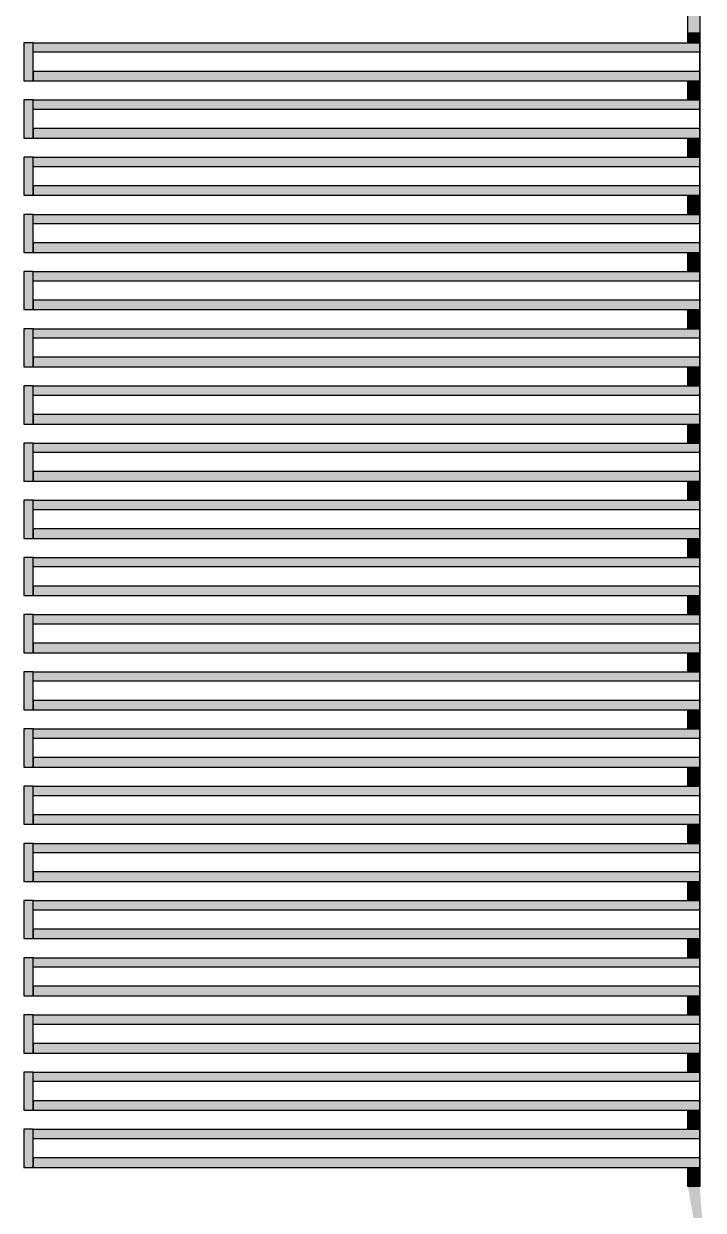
# Model space of a CAD drawing. Extents: x -200 to 7200, y -200 to 2100.
# Drawn here: x 5856.5 to 5999.3, y 1277.5 to 1526.5 of the extents above; entities that cross this region are included whole.
import ezdxf

# ---------------------------------------------------------------- set-up
doc = ezdxf.new("R2010")
doc.units = 0
doc.header["$MEASUREMENT"] = 0
doc.layers.get('0').update_dxf_attribs({"linetype": 'CONTINUOUS'})

# ---------------------------------------------------------------- blocks, each defined once
blk = doc.blocks.new('R2C1B')
for points in [[(5998.5, 1528.5), (5998.5, 1524.5), (5996, 1524.5), (5996, 1528.5), (5998.5, 1528.5)], [(5998.5, 1524.5), (5998.5, 1522.5), (5996, 1522.5), (5996, 1524.5), (5998.5, 1524.5)], [(5858.5, 1522.5), (5856.5, 1522.5), (5856.5, 1514.5), (5858.5, 1514.5), (5858.5, 1522.5)], [(5998.5, 1520.5), (5858.5, 1520.5), (5858.5, 1522.5), (5998.5, 1522.5), (5998.5, 1520.5)], [(5998.5, 1522.5), (5998.5, 1518.5), (5998.5, 1518.5), (5998.5, 1522.5), (5998.5, 1522.5)], [(5998.5, 1516.5), (5858.5, 1516.5), (5858.5, 1514.5), (5998.5, 1514.5), (5998.5, 1516.5)], [(5998.5, 1518.5), (5998.5, 1514.5), (5998.5, 1514.5), (5998.5, 1518.5), (5998.5, 1518.5)], [(5998.5, 1514.5), (5998.5, 1512.5), (5996, 1512.5), (5996, 1514.5), (5998.5, 1514.5)], [(5998.5, 1512.5), (5998.5, 1510.5), (5996, 1510.5), (5996, 1512.5), (5998.5, 1512.5)], [(5858.5, 1510.5), (5856.5, 1510.5), (5856.5, 1502.5), (5858.5, 1502.5), (5858.5, 1510.5)], [(5998.5, 1508.5), (5858.5, 1508.5), (5858.5, 1510.5), (5998.5, 1510.5), (5998.5, 1508.5)], [(5998.5, 1510.5), (5998.5, 1506.5), (5998.5, 1506.5), (5998.5, 1510.5), (5998.5, 1510.5)], [(5998.5, 1506.5), (5998.5, 1502.5), (5998.5, 1502.5), (5998.5, 1506.5), (5998.5, 1506.5)], [(5998.5, 1504.5), (5858.5, 1504.5), (5858.5, 1502.5), (5998.5, 1502.5), (5998.5, 1504.5)], [(5998.5, 1502.5), (5998.5, 1500.5), (5996, 1500.5), (5996, 1502.5), (5998.5, 1502.5)], [(5998.5, 1500.5), (5998.5, 1498.5), (5996, 1498.5), (5996, 1500.5), (5998.5, 1500.5)], [(5858.5, 1498.5), (5856.5, 1498.5), (5856.5, 1490.5), (5858.5, 1490.5), (5858.5, 1498.5)], [(5998.5, 1496.5), (5858.5, 1496.5), (5858.5, 1498.5), (5998.5, 1498.5), (5998.5, 1496.5)], [(5998.5, 1498.5), (5998.5, 1494.5), (5998.5, 1494.5), (5998.5, 1498.5), (5998.5, 1498.5)], [(5998.5, 1494.5), (5998.5, 1490.5), (5998.5, 1490.5), (5998.5, 1494.5), (5998.5, 1494.5)], [(5998.5, 1492.5), (5858.5, 1492.5), (5858.5, 1490.5), (5998.5, 1490.5), (5998.5, 1492.5)], [(5998.5, 1490.5), (5998.5, 1488.5), (5996, 1488.5), (5996, 1490.5), (5998.5, 1490.5)], [(5998.5, 1488.5), (5998.5, 1486.5), (5996, 1486.5), (5996, 1488.5), (5998.5, 1488.5)], [(5858.5, 1486.5), (5856.5, 1486.5), (5856.5, 1478.5), (5858.5, 1478.5), (5858.5, 1486.5)], [(5998.5, 1484.5), (5858.5, 1484.5), (5858.5, 1486.5), (5998.5, 1486.5), (5998.5, 1484.5)], [(5998.5, 1486.5), (5998.5, 1482.5), (5998.5, 1482.5), (5998.5, 1486.5), (5998.5, 1486.5)], [(5998.5, 1482.5), (5998.5, 1478.5), (5998.5, 1478.5), (5998.5, 1482.5), (5998.5, 1482.5)], [(5998.5, 1480.5), (5858.5, 1480.5), (5858.5, 1478.5), (5998.5, 1478.5), (5998.5, 1480.5)], [(5998.5, 1478.5), (5998.5, 1476.5), (5996, 1476.5), (5996, 1478.5), (5998.5, 1478.5)], [(5858.5, 1474.5), (5856.5, 1474.5), (5856.5, 1466.5), (5858.5, 1466.5), (5858.5, 1474.5)], [(5998.5, 1472.5), (5858.5, 1472.5), (5858.5, 1474.5), (5998.5, 1474.5), (5998.5, 1472.5)], [(5998.5, 1476.5), (5998.5, 1474.5), (5996, 1474.5), (5996, 1476.5), (5998.5, 1476.5)], [(5998.5, 1474.5), (5998.5, 1470.5), (5998.5, 1470.5), (5998.5, 1474.5), (5998.5, 1474.5)], [(5998.5, 1470.5), (5998.5, 1466.5), (5998.5, 1466.5), (5998.5, 1470.5), (5998.5, 1470.5)], [(5998.5, 1468.5), (5858.5, 1468.5), (5858.5, 1466.5), (5998.5, 1466.5), (5998.5, 1468.5)], [(5998.5, 1466.5), (5998.5, 1464.5), (5996, 1464.5), (5996, 1466.5), (5998.5, 1466.5)], [(5998.5, 1464.5), (5998.5, 1462.5), (5996, 1462.5), (5996, 1464.5), (5998.5, 1464.5)], [(5858.5, 1462.5), (5856.5, 1462.5), (5856.5, 1454.5), (5858.5, 1454.5), (5858.5, 1462.5)], [(5998.5, 1460.5), (5858.5, 1460.5), (5858.5, 1462.5), (5998.5, 1462.5), (5998.5, 1460.5)], [(5998.5, 1462.5), (5998.5, 1458.5), (5998.5, 1458.5), (5998.5, 1462.5), (5998.5, 1462.5)], [(5998.5, 1458.5), (5998.5, 1454.5), (5998.5, 1454.5), (5998.5, 1458.5), (5998.5, 1458.5)], [(5998.5, 1456.5), (5858.5, 1456.5), (5858.5, 1454.5), (5998.5, 1454.5), (5998.5, 1456.5)], [(5998.5, 1454.5), (5998.5, 1452.5), (5996, 1452.5), (5996, 1454.5), (5998.5, 1454.5)], [(5998.5, 1452.5), (5998.5, 1450.5), (5996, 1450.5), (5996, 1452.5), (5998.5, 1452.5)], [(5858.5, 1450.5), (5856.5, 1450.5), (5856.5, 1442.5), (5858.5, 1442.5), (5858.5, 1450.5)], [(5998.5, 1448.5), (5858.5, 1448.5), (5858.5, 1450.5), (5998.5, 1450.5), (5998.5, 1448.5)], [(5998.5, 1450.5), (5998.5, 1446.5), (5998.5, 1446.5), (5998.5, 1450.5), (5998.5, 1450.5)], [(5998.5, 1444.5), (5858.5, 1444.5), (5858.5, 1442.5), (5998.5, 1442.5), (5998.5, 1444.5)], [(5998.5, 1446.5), (5998.5, 1442.5), (5998.5, 1442.5), (5998.5, 1446.5), (5998.5, 1446.5)], [(5998.5, 1442.5), (5998.5, 1440.5), (5996, 1440.5), (5996, 1442.5), (5998.5, 1442.5)], [(5998.5, 1440.5), (5998.5, 1438.5), (5996, 1438.5), (5996, 1440.5), (5998.5, 1440.5)], [(5858.5, 1438.5), (5856.5, 1438.5), (5856.5, 1430.5), (5858.5, 1430.5), (5858.5, 1438.5)], [(5998.5, 1436.5), (5858.5, 1436.5), (5858.5, 1438.5), (5998.5, 1438.5), (5998.5, 1436.5)], [(5998.5, 1438.5), (5998.5, 1434.5), (5998.5, 1434.5), (5998.5, 1438.5), (5998.5, 1438.5)], [(5998.5, 1434.5), (5998.5, 1430.5), (5998.5, 1430.5), (5998.5, 1434.5), (5998.5, 1434.5)], [(5998.5, 1432.5), (5858.5, 1432.5), (5858.5, 1430.5), (5998.5, 1430.5), (5998.5, 1432.5)], [(5998.5, 1430.5), (5998.5, 1428.5), (5996, 1428.5), (5996, 1430.5), (5998.5, 1430.5)], [(5998.5, 1428.5), (5998.5, 1426.5), (5996, 1426.5), (5996, 1428.5), (5998.5, 1428.5)], [(5858.5, 1426.5), (5856.5, 1426.5), (5856.5, 1418.5), (5858.5, 1418.5), (5858.5, 1426.5)], [(5998.5, 1424.5), (5858.5, 1424.5), (5858.5, 1426.5), (5998.5, 1426.5), (5998.5, 1424.5)], [(5998.5, 1426.5), (5998.5, 1422.5), (5998.5, 1422.5), (5998.5, 1426.5), (5998.5, 1426.5)], [(5998.5, 1422.5), (5998.5, 1418.5), (5998.5, 1418.5), (5998.5, 1422.5), (5998.5, 1422.5)], [(5998.5, 1420.5), (5858.5, 1420.5), (5858.5, 1418.5), (5998.5, 1418.5), (5998.5, 1420.5)], [(5998.5, 1418.5), (5998.5, 1416.5), (5996, 1416.5), (5996, 1418.5), (5998.5, 1418.5)], [(5858.5, 1414.5), (5856.5, 1414.5), (5856.5, 1406.5), (5858.5, 1406.5), (5858.5, 1414.5)], [(5998.5, 1412.5), (5858.5, 1412.5), (5858.5, 1414.5), (5998.5, 1414.5), (5998.5, 1412.5)], [(5998.5, 1416.5), (5998.5, 1414.5), (5996, 1414.5), (5996, 1416.5), (5998.5, 1416.5)], [(5998.5, 1414.5), (5998.5, 1410.5), (5998.5, 1410.5), (5998.5, 1414.5), (5998.5, 1414.5)], [(5998.5, 1410.5), (5998.5, 1406.5), (5998.5, 1406.5), (5998.5, 1410.5), (5998.5, 1410.5)], [(5998.5, 1408.5), (5858.5, 1408.5), (5858.5, 1406.5), (5998.5, 1406.5), (5998.5, 1408.5)], [(5998.5, 1406.5), (5998.5, 1404.5), (5996, 1404.5), (5996, 1406.5), (5998.5, 1406.5)], [(5998.5, 1404.5), (5998.5, 1402.5), (5996, 1402.5), (5996, 1404.5), (5998.5, 1404.5)], [(5858.5, 1402.5), (5856.5, 1402.5), (5856.5, 1394.5), (5858.5, 1394.5), (5858.5, 1402.5)], [(5998.5, 1400.5), (5858.5, 1400.5), (5858.5, 1402.5), (5998.5, 1402.5), (5998.5, 1400.5)], [(5998.5, 1402.5), (5998.5, 1398.5), (5998.5, 1398.5), (5998.5, 1402.5), (5998.5, 1402.5)], [(5998.5, 1398.5), (5998.5, 1394.5), (5998.5, 1394.5), (5998.5, 1398.5), (5998.5, 1398.5)], [(5998.5, 1396.5), (5858.5, 1396.5), (5858.5, 1394.5), (5998.5, 1394.5), (5998.5, 1396.5)], [(5998.5, 1394.5), (5998.5, 1392.5), (5996, 1392.5), (5996, 1394.5), (5998.5, 1394.5)], [(5998.5, 1392.5), (5998.5, 1390.5), (5996, 1390.5), (5996, 1392.5), (5998.5, 1392.5)], [(5858.5, 1390.5), (5856.5, 1390.5), (5856.5, 1382.5), (5858.5, 1382.5), (5858.5, 1390.5)], [(5998.5, 1388.5), (5858.5, 1388.5), (5858.5, 1390.5), (5998.5, 1390.5), (5998.5, 1388.5)], [(5998.5, 1390.5), (5998.5, 1386.5), (5998.5, 1386.5), (5998.5, 1390.5), (5998.5, 1390.5)], [(5998.5, 1384.5), (5858.5, 1384.5), (5858.5, 1382.5), (5998.5, 1382.5), (5998.5, 1384.5)], [(5998.5, 1386.5), (5998.5, 1382.5), (5998.5, 1382.5), (5998.5, 1386.5), (5998.5, 1386.5)], [(5998.5, 1382.5), (5998.5, 1380.5), (5996, 1380.5), (5996, 1382.5), (5998.5, 1382.5)], [(5998.5, 1380.5), (5998.5, 1378.5), (5996, 1378.5), (5996, 1380.5), (5998.5, 1380.5)], [(5858.5, 1378.5), (5856.5, 1378.5), (5856.5, 1370.5), (5858.5, 1370.5), (5858.5, 1378.5)], [(5998.5, 1376.5), (5858.5, 1376.5), (5858.5, 1378.5), (5998.5, 1378.5), (5998.5, 1376.5)], [(5998.5, 1378.5), (5998.5, 1374.5), (5998.5, 1374.5), (5998.5, 1378.5), (5998.5, 1378.5)], [(5998.5, 1374.5), (5998.5, 1370.5), (5998.5, 1370.5), (5998.5, 1374.5), (5998.5, 1374.5)], [(5998.5, 1372.5), (5858.5, 1372.5), (5858.5, 1370.5), (5998.5, 1370.5), (5998.5, 1372.5)], [(5998.5, 1370.5), (5998.5, 1368.5), (5996, 1368.5), (5996, 1370.5), (5998.5, 1370.5)], [(5998.5, 1368.5), (5998.5, 1366.5), (5996, 1366.5), (5996, 1368.5), (5998.5, 1368.5)], [(5858.5, 1366.5), (5856.5, 1366.5), (5856.5, 1358.5), (5858.5, 1358.5), (5858.5, 1366.5)], [(5998.5, 1364.5), (5858.5, 1364.5), (5858.5, 1366.5), (5998.5, 1366.5), (5998.5, 1364.5)], [(5998.5, 1366.5), (5998.5, 1362.5), (5998.5, 1362.5), (5998.5, 1366.5), (5998.5, 1366.5)], [(5998.5, 1362.5), (5998.5, 1358.5), (5998.5, 1358.5), (5998.5, 1362.5), (5998.5, 1362.5)], [(5998.5, 1360.5), (5858.5, 1360.5), (5858.5, 1358.5), (5998.5, 1358.5), (5998.5, 1360.5)], [(5998.5, 1358.5), (5998.5, 1356.5), (5996, 1356.5), (5996, 1358.5), (5998.5, 1358.5)], [(5998.5, 1356.5), (5998.5, 1354.5), (5996, 1354.5), (5996, 1356.5), (5998.5, 1356.5)], [(5858.5, 1354.5), (5856.5, 1354.5), (5856.5, 1346.5), (5858.5, 1346.5), (5858.5, 1354.5)], [(5998.5, 1352.5), (5858.5, 1352.5), (5858.5, 1354.5), (5998.5, 1354.5), (5998.5, 1352.5)], [(5998.5, 1354.5), (5998.5, 1350.5), (5998.5, 1350.5), (5998.5, 1354.5), (5998.5, 1354.5)], [(5998.5, 1350.5), (5998.5, 1346.5), (5998.5, 1346.5), (5998.5, 1350.5), (5998.5, 1350.5)], [(5998.5, 1348.5), (5858.5, 1348.5), (5858.5, 1346.5), (5998.5, 1346.5), (5998.5, 1348.5)], [(5998.5, 1346.5), (5998.5, 1344.5), (5996, 1344.5), (5996, 1346.5), (5998.5, 1346.5)], [(5858.5, 1342.5), (5856.5, 1342.5), (5856.5, 1334.5), (5858.5, 1334.5), (5858.5, 1342.5)], [(5998.5, 1340.5), (5858.5, 1340.5), (5858.5, 1342.5), (5998.5, 1342.5), (5998.5, 1340.5)], [(5998.5, 1344.5), (5998.5, 1342.5), (5996, 1342.5), (5996, 1344.5), (5998.5, 1344.5)], [(5998.5, 1342.5), (5998.5, 1338.5), (5998.5, 1338.5), (5998.5, 1342.5), (5998.5, 1342.5)], [(5998.5, 1338.5), (5998.5, 1334.5), (5998.5, 1334.5), (5998.5, 1338.5), (5998.5, 1338.5)], [(5998.5, 1336.5), (5858.5, 1336.5), (5858.5, 1334.5), (5998.5, 1334.5), (5998.5, 1336.5)], [(5998.5, 1334.5), (5998.5, 1332.5), (5996, 1332.5), (5996, 1334.5), (5998.5, 1334.5)], [(5998.5, 1332.5), (5998.5, 1330.5), (5996, 1330.5), (5996, 1332.5), (5998.5, 1332.5)], [(5858.5, 1330.5), (5856.5, 1330.5), (5856.5, 1322.5), (5858.5, 1322.5), (5858.5, 1330.5)], [(5998.5, 1328.5), (5858.5, 1328.5), (5858.5, 1330.5), (5998.5, 1330.5), (5998.5, 1328.5)], [(5998.5, 1330.5), (5998.5, 1326.5), (5998.5, 1326.5), (5998.5, 1330.5), (5998.5, 1330.5)], [(5998.5, 1326.5), (5998.5, 1322.5), (5998.5, 1322.5), (5998.5, 1326.5), (5998.5, 1326.5)], [(5998.5, 1324.5), (5858.5, 1324.5), (5858.5, 1322.5), (5998.5, 1322.5), (5998.5, 1324.5)], [(5998.5, 1322.5), (5998.5, 1320.5), (5996, 1320.5), (5996, 1322.5), (5998.5, 1322.5)], [(5998.5, 1320.5), (5998.5, 1318.5), (5996, 1318.5), (5996, 1320.5), (5998.5, 1320.5)], [(5858.5, 1318.5), (5856.5, 1318.5), (5856.5, 1310.5), (5858.5, 1310.5), (5858.5, 1318.5)], [(5998.5, 1316.5), (5858.5, 1316.5), (5858.5, 1318.5), (5998.5, 1318.5), (5998.5, 1316.5)], [(5998.5, 1318.5), (5998.5, 1314.5), (5998.5, 1314.5), (5998.5, 1318.5), (5998.5, 1318.5)], [(5998.5, 1312.5), (5858.5, 1312.5), (5858.5, 1310.5), (5998.5, 1310.5), (5998.5, 1312.5)], [(5998.5, 1314.5), (5998.5, 1310.5), (5998.5, 1310.5), (5998.5, 1314.5), (5998.5, 1314.5)], [(5998.5, 1310.5), (5998.5, 1308.5), (5996, 1308.5), (5996, 1310.5), (5998.5, 1310.5)], [(5998.5, 1308.5), (5998.5, 1306.5), (5996, 1306.5), (5996, 1308.5), (5998.5, 1308.5)], [(5858.5, 1306.5), (5856.5, 1306.5), (5856.5, 1298.5), (5858.5, 1298.5), (5858.5, 1306.5)], [(5998.5, 1304.5), (5858.5, 1304.5), (5858.5, 1306.5), (5998.5, 1306.5), (5998.5, 1304.5)], [(5998.5, 1306.5), (5998.5, 1302.5), (5998.5, 1302.5), (5998.5, 1306.5), (5998.5, 1306.5)], [(5998.5, 1302.5), (5998.5, 1298.5), (5998.5, 1298.5), (5998.5, 1302.5), (5998.5, 1302.5)], [(5998.5, 1300.5), (5858.5, 1300.5), (5858.5, 1298.5), (5998.5, 1298.5), (5998.5, 1300.5)], [(5998.5, 1298.5), (5998.5, 1296.5), (5996, 1296.5), (5996, 1298.5), (5998.5, 1298.5)], [(5998.5, 1296.5), (5998.5, 1294.5), (5996, 1294.5), (5996, 1296.5), (5998.5, 1296.5)], [(5858.5, 1294.5), (5856.5, 1294.5), (5856.5, 1286.5), (5858.5, 1286.5), (5858.5, 1294.5)], [(5998.5, 1292.5), (5858.5, 1292.5), (5858.5, 1294.5), (5998.5, 1294.5), (5998.5, 1292.5)], [(5998.5, 1294.5), (5998.5, 1290.5), (5998.5, 1290.5), (5998.5, 1294.5), (5998.5, 1294.5)], [(5998.5, 1290.5), (5998.5, 1286.5), (5998.5, 1286.5), (5998.5, 1290.5), (5998.5, 1290.5)], [(5998.5, 1288.5), (5858.5, 1288.5), (5858.5, 1286.5), (5998.5, 1286.5), (5998.5, 1288.5)], [(5998.5, 1286.5), (5998.5, 1284.5), (5996, 1284.5), (5996, 1286.5), (5998.5, 1286.5)], [(5998.5, 1284.5), (5998.5, 1282.5), (5996, 1282.5), (5996, 1284.5), (5998.5, 1284.5)]]:
    blk.add_lwpolyline(points)
for points in [[(5998.5, 1528.5), (5998.5, 1524.5), (5996, 1528.5), (5996, 1524.5)], [(5998.5, 1524.5), (5998.5, 1522.5), (5996, 1524.5), (5996, 1522.5)], [(5858.5, 1522.5), (5856.5, 1522.5), (5858.5, 1514.5), (5856.5, 1514.5)], [(5998.5, 1520.5), (5858.5, 1520.5), (5998.5, 1522.5), (5858.5, 1522.5)], [(5998.5, 1522.5), (5998.5, 1518.5), (5998.5, 1522.5), (5998.5, 1518.5)], [(5998.5, 1516.5), (5858.5, 1516.5), (5998.5, 1514.5), (5858.5, 1514.5)], [(5998.5, 1518.5), (5998.5, 1514.5), (5998.5, 1518.5), (5998.5, 1514.5)], [(5998.5, 1514.5), (5998.5, 1512.5), (5996, 1514.5), (5996, 1512.5)], [(5998.5, 1512.5), (5998.5, 1510.5), (5996, 1512.5), (5996, 1510.5)], [(5858.5, 1510.5), (5856.5, 1510.5), (5858.5, 1502.5), (5856.5, 1502.5)], [(5998.5, 1508.5), (5858.5, 1508.5), (5998.5, 1510.5), (5858.5, 1510.5)], [(5998.5, 1510.5), (5998.5, 1506.5), (5998.5, 1510.5), (5998.5, 1506.5)], [(5998.5, 1506.5), (5998.5, 1502.5), (5998.5, 1506.5), (5998.5, 1502.5)], [(5998.5, 1504.5), (5858.5, 1504.5), (5998.5, 1502.5), (5858.5, 1502.5)], [(5998.5, 1502.5), (5998.5, 1500.5), (5996, 1502.5), (5996, 1500.5)], [(5998.5, 1500.5), (5998.5, 1498.5), (5996, 1500.5), (5996, 1498.5)], [(5858.5, 1498.5), (5856.5, 1498.5), (5858.5, 1490.5), (5856.5, 1490.5)], [(5998.5, 1496.5), (5858.5, 1496.5), (5998.5, 1498.5), (5858.5, 1498.5)], [(5998.5, 1498.5), (5998.5, 1494.5), (5998.5, 1498.5), (5998.5, 1494.5)], [(5998.5, 1494.5), (5998.5, 1490.5), (5998.5, 1494.5), (5998.5, 1490.5)], [(5998.5, 1492.5), (5858.5, 1492.5), (5998.5, 1490.5), (5858.5, 1490.5)], [(5998.5, 1490.5), (5998.5, 1488.5), (5996, 1490.5), (5996, 1488.5)], [(5998.5, 1488.5), (5998.5, 1486.5), (5996, 1488.5), (5996, 1486.5)], [(5858.5, 1486.5), (5856.5, 1486.5), (5858.5, 1478.5), (5856.5, 1478.5)], [(5998.5, 1484.5), (5858.5, 1484.5), (5998.5, 1486.5), (5858.5, 1486.5)], [(5998.5, 1486.5), (5998.5, 1482.5), (5998.5, 1486.5), (5998.5, 1482.5)], [(5998.5, 1482.5), (5998.5, 1478.5), (5998.5, 1482.5), (5998.5, 1478.5)], [(5998.5, 1480.5), (5858.5, 1480.5), (5998.5, 1478.5), (5858.5, 1478.5)], [(5998.5, 1478.5), (5998.5, 1476.5), (5996, 1478.5), (5996, 1476.5)], [(5858.5, 1474.5), (5856.5, 1474.5), (5858.5, 1466.5), (5856.5, 1466.5)], [(5998.5, 1472.5), (5858.5, 1472.5), (5998.5, 1474.5), (5858.5, 1474.5)], [(5998.5, 1476.5), (5998.5, 1474.5), (5996, 1476.5), (5996, 1474.5)], [(5998.5, 1474.5), (5998.5, 1470.5), (5998.5, 1474.5), (5998.5, 1470.5)], [(5998.5, 1470.5), (5998.5, 1466.5), (5998.5, 1470.5), (5998.5, 1466.5)], [(5998.5, 1468.5), (5858.5, 1468.5), (5998.5, 1466.5), (5858.5, 1466.5)], [(5998.5, 1466.5), (5998.5, 1464.5), (5996, 1466.5), (5996, 1464.5)], [(5998.5, 1464.5), (5998.5, 1462.5), (5996, 1464.5), (5996, 1462.5)], [(5858.5, 1462.5), (5856.5, 1462.5), (5858.5, 1454.5), (5856.5, 1454.5)], [(5998.5, 1460.5), (5858.5, 1460.5), (5998.5, 1462.5), (5858.5, 1462.5)], [(5998.5, 1462.5), (5998.5, 1458.5), (5998.5, 1462.5), (5998.5, 1458.5)], [(5998.5, 1458.5), (5998.5, 1454.5), (5998.5, 1458.5), (5998.5, 1454.5)], [(5998.5, 1456.5), (5858.5, 1456.5), (5998.5, 1454.5), (5858.5, 1454.5)], [(5998.5, 1454.5), (5998.5, 1452.5), (5996, 1454.5), (5996, 1452.5)], [(5998.5, 1452.5), (5998.5, 1450.5), (5996, 1452.5), (5996, 1450.5)], [(5858.5, 1450.5), (5856.5, 1450.5), (5858.5, 1442.5), (5856.5, 1442.5)], [(5998.5, 1448.5), (5858.5, 1448.5), (5998.5, 1450.5), (5858.5, 1450.5)], [(5998.5, 1450.5), (5998.5, 1446.5), (5998.5, 1450.5), (5998.5, 1446.5)], [(5998.5, 1444.5), (5858.5, 1444.5), (5998.5, 1442.5), (5858.5, 1442.5)], [(5998.5, 1446.5), (5998.5, 1442.5), (5998.5, 1446.5), (5998.5, 1442.5)], [(5998.5, 1442.5), (5998.5, 1440.5), (5996, 1442.5), (5996, 1440.5)], [(5998.5, 1440.5), (5998.5, 1438.5), (5996, 1440.5), (5996, 1438.5)], [(5858.5, 1438.5), (5856.5, 1438.5), (5858.5, 1430.5), (5856.5, 1430.5)], [(5998.5, 1436.5), (5858.5, 1436.5), (5998.5, 1438.5), (5858.5, 1438.5)], [(5998.5, 1438.5), (5998.5, 1434.5), (5998.5, 1438.5), (5998.5, 1434.5)], [(5998.5, 1434.5), (5998.5, 1430.5), (5998.5, 1434.5), (5998.5, 1430.5)], [(5998.5, 1432.5), (5858.5, 1432.5), (5998.5, 1430.5), (5858.5, 1430.5)], [(5998.5, 1430.5), (5998.5, 1428.5), (5996, 1430.5), (5996, 1428.5)], [(5998.5, 1428.5), (5998.5, 1426.5), (5996, 1428.5), (5996, 1426.5)], [(5858.5, 1426.5), (5856.5, 1426.5), (5858.5, 1418.5), (5856.5, 1418.5)], [(5998.5, 1424.5), (5858.5, 1424.5), (5998.5, 1426.5), (5858.5, 1426.5)], [(5998.5, 1426.5), (5998.5, 1422.5), (5998.5, 1426.5), (5998.5, 1422.5)], [(5998.5, 1422.5), (5998.5, 1418.5), (5998.5, 1422.5), (5998.5, 1418.5)], [(5998.5, 1420.5), (5858.5, 1420.5), (5998.5, 1418.5), (5858.5, 1418.5)], [(5998.5, 1418.5), (5998.5, 1416.5), (5996, 1418.5), (5996, 1416.5)], [(5858.5, 1414.5), (5856.5, 1414.5), (5858.5, 1406.5), (5856.5, 1406.5)], [(5998.5, 1412.5), (5858.5, 1412.5), (5998.5, 1414.5), (5858.5, 1414.5)], [(5998.5, 1416.5), (5998.5, 1414.5), (5996, 1416.5), (5996, 1414.5)], [(5998.5, 1414.5), (5998.5, 1410.5), (5998.5, 1414.5), (5998.5, 1410.5)], [(5998.5, 1410.5), (5998.5, 1406.5), (5998.5, 1410.5), (5998.5, 1406.5)], [(5998.5, 1408.5), (5858.5, 1408.5), (5998.5, 1406.5), (5858.5, 1406.5)], [(5998.5, 1406.5), (5998.5, 1404.5), (5996, 1406.5), (5996, 1404.5)], [(5998.5, 1404.5), (5998.5, 1402.5), (5996, 1404.5), (5996, 1402.5)], [(5858.5, 1402.5), (5856.5, 1402.5), (5858.5, 1394.5), (5856.5, 1394.5)], [(5998.5, 1400.5), (5858.5, 1400.5), (5998.5, 1402.5), (5858.5, 1402.5)], [(5998.5, 1402.5), (5998.5, 1398.5), (5998.5, 1402.5), (5998.5, 1398.5)], [(5998.5, 1398.5), (5998.5, 1394.5), (5998.5, 1398.5), (5998.5, 1394.5)], [(5998.5, 1396.5), (5858.5, 1396.5), (5998.5, 1394.5), (5858.5, 1394.5)], [(5998.5, 1394.5), (5998.5, 1392.5), (5996, 1394.5), (5996, 1392.5)], [(5998.5, 1392.5), (5998.5, 1390.5), (5996, 1392.5), (5996, 1390.5)], [(5858.5, 1390.5), (5856.5, 1390.5), (5858.5, 1382.5), (5856.5, 1382.5)], [(5998.5, 1388.5), (5858.5, 1388.5), (5998.5, 1390.5), (5858.5, 1390.5)], [(5998.5, 1390.5), (5998.5, 1386.5), (5998.5, 1390.5), (5998.5, 1386.5)], [(5998.5, 1384.5), (5858.5, 1384.5), (5998.5, 1382.5), (5858.5, 1382.5)], [(5998.5, 1386.5), (5998.5, 1382.5), (5998.5, 1386.5), (5998.5, 1382.5)], [(5998.5, 1382.5), (5998.5, 1380.5), (5996, 1382.5), (5996, 1380.5)], [(5998.5, 1380.5), (5998.5, 1378.5), (5996, 1380.5), (5996, 1378.5)], [(5858.5, 1378.5), (5856.5, 1378.5), (5858.5, 1370.5), (5856.5, 1370.5)], [(5998.5, 1376.5), (5858.5, 1376.5), (5998.5, 1378.5), (5858.5, 1378.5)], [(5998.5, 1378.5), (5998.5, 1374.5), (5998.5, 1378.5), (5998.5, 1374.5)], [(5998.5, 1374.5), (5998.5, 1370.5), (5998.5, 1374.5), (5998.5, 1370.5)], [(5998.5, 1372.5), (5858.5, 1372.5), (5998.5, 1370.5), (5858.5, 1370.5)], [(5998.5, 1370.5), (5998.5, 1368.5), (5996, 1370.5), (5996, 1368.5)], [(5998.5, 1368.5), (5998.5, 1366.5), (5996, 1368.5), (5996, 1366.5)], [(5858.5, 1366.5), (5856.5, 1366.5), (5858.5, 1358.5), (5856.5, 1358.5)], [(5998.5, 1364.5), (5858.5, 1364.5), (5998.5, 1366.5), (5858.5, 1366.5)], [(5998.5, 1366.5), (5998.5, 1362.5), (5998.5, 1366.5), (5998.5, 1362.5)], [(5998.5, 1362.5), (5998.5, 1358.5), (5998.5, 1362.5), (5998.5, 1358.5)], [(5998.5, 1360.5), (5858.5, 1360.5), (5998.5, 1358.5), (5858.5, 1358.5)], [(5998.5, 1358.5), (5998.5, 1356.5), (5996, 1358.5), (5996, 1356.5)], [(5998.5, 1356.5), (5998.5, 1354.5), (5996, 1356.5), (5996, 1354.5)], [(5858.5, 1354.5), (5856.5, 1354.5), (5858.5, 1346.5), (5856.5, 1346.5)], [(5998.5, 1352.5), (5858.5, 1352.5), (5998.5, 1354.5), (5858.5, 1354.5)], [(5998.5, 1354.5), (5998.5, 1350.5), (5998.5, 1354.5), (5998.5, 1350.5)], [(5998.5, 1350.5), (5998.5, 1346.5), (5998.5, 1350.5), (5998.5, 1346.5)], [(5998.5, 1348.5), (5858.5, 1348.5), (5998.5, 1346.5), (5858.5, 1346.5)], [(5998.5, 1346.5), (5998.5, 1344.5), (5996, 1346.5), (5996, 1344.5)], [(5858.5, 1342.5), (5856.5, 1342.5), (5858.5, 1334.5), (5856.5, 1334.5)], [(5998.5, 1340.5), (5858.5, 1340.5), (5998.5, 1342.5), (5858.5, 1342.5)], [(5998.5, 1344.5), (5998.5, 1342.5), (5996, 1344.5), (5996, 1342.5)], [(5998.5, 1342.5), (5998.5, 1338.5), (5998.5, 1342.5), (5998.5, 1338.5)], [(5998.5, 1338.5), (5998.5, 1334.5), (5998.5, 1338.5), (5998.5, 1334.5)], [(5998.5, 1336.5), (5858.5, 1336.5), (5998.5, 1334.5), (5858.5, 1334.5)], [(5998.5, 1334.5), (5998.5, 1332.5), (5996, 1334.5), (5996, 1332.5)], [(5998.5, 1332.5), (5998.5, 1330.5), (5996, 1332.5), (5996, 1330.5)], [(5858.5, 1330.5), (5856.5, 1330.5), (5858.5, 1322.5), (5856.5, 1322.5)], [(5998.5, 1328.5), (5858.5, 1328.5), (5998.5, 1330.5), (5858.5, 1330.5)], [(5998.5, 1330.5), (5998.5, 1326.5), (5998.5, 1330.5), (5998.5, 1326.5)], [(5998.5, 1326.5), (5998.5, 1322.5), (5998.5, 1326.5), (5998.5, 1322.5)], [(5998.5, 1324.5), (5858.5, 1324.5), (5998.5, 1322.5), (5858.5, 1322.5)], [(5998.5, 1322.5), (5998.5, 1320.5), (5996, 1322.5), (5996, 1320.5)], [(5998.5, 1320.5), (5998.5, 1318.5), (5996, 1320.5), (5996, 1318.5)], [(5858.5, 1318.5), (5856.5, 1318.5), (5858.5, 1310.5), (5856.5, 1310.5)], [(5998.5, 1316.5), (5858.5, 1316.5), (5998.5, 1318.5), (5858.5, 1318.5)], [(5998.5, 1318.5), (5998.5, 1314.5), (5998.5, 1318.5), (5998.5, 1314.5)], [(5998.5, 1312.5), (5858.5, 1312.5), (5998.5, 1310.5), (5858.5, 1310.5)], [(5998.5, 1314.5), (5998.5, 1310.5), (5998.5, 1314.5), (5998.5, 1310.5)], [(5998.5, 1310.5), (5998.5, 1308.5), (5996, 1310.5), (5996, 1308.5)], [(5998.5, 1308.5), (5998.5, 1306.5), (5996, 1308.5), (5996, 1306.5)], [(5858.5, 1306.5), (5856.5, 1306.5), (5858.5, 1298.5), (5856.5, 1298.5)], [(5998.5, 1304.5), (5858.5, 1304.5), (5998.5, 1306.5), (5858.5, 1306.5)], [(5998.5, 1306.5), (5998.5, 1302.5), (5998.5, 1306.5), (5998.5, 1302.5)], [(5998.5, 1302.5), (5998.5, 1298.5), (5998.5, 1302.5), (5998.5, 1298.5)], [(5998.5, 1300.5), (5858.5, 1300.5), (5998.5, 1298.5), (5858.5, 1298.5)], [(5998.5, 1298.5), (5998.5, 1296.5), (5996, 1298.5), (5996, 1296.5)], [(5998.5, 1296.5), (5998.5, 1294.5), (5996, 1296.5), (5996, 1294.5)], [(5858.5, 1294.5), (5856.5, 1294.5), (5858.5, 1286.5), (5856.5, 1286.5)], [(5998.5, 1292.5), (5858.5, 1292.5), (5998.5, 1294.5), (5858.5, 1294.5)], [(5998.5, 1294.5), (5998.5, 1290.5), (5998.5, 1294.5), (5998.5, 1290.5)], [(5998.5, 1290.5), (5998.5, 1286.5), (5998.5, 1290.5), (5998.5, 1286.5)], [(5998.5, 1288.5), (5858.5, 1288.5), (5998.5, 1286.5), (5858.5, 1286.5)], [(5998.5, 1286.5), (5998.5, 1284.5), (5996, 1286.5), (5996, 1284.5)], [(5998.5, 1284.5), (5998.5, 1282.5), (5996, 1284.5), (5996, 1282.5)], [(5998.5, 1282.5), (5999.25, 1272.5), (5996, 1282.5), (5997.75, 1272.5)]]:
    blk.add_solid(points)

msp = doc.modelspace()

# ---------------------------------------------------------------- block references
msp.add_blockref('R2C1B', (0, 0))

doc.saveas('drawing.dxf')
